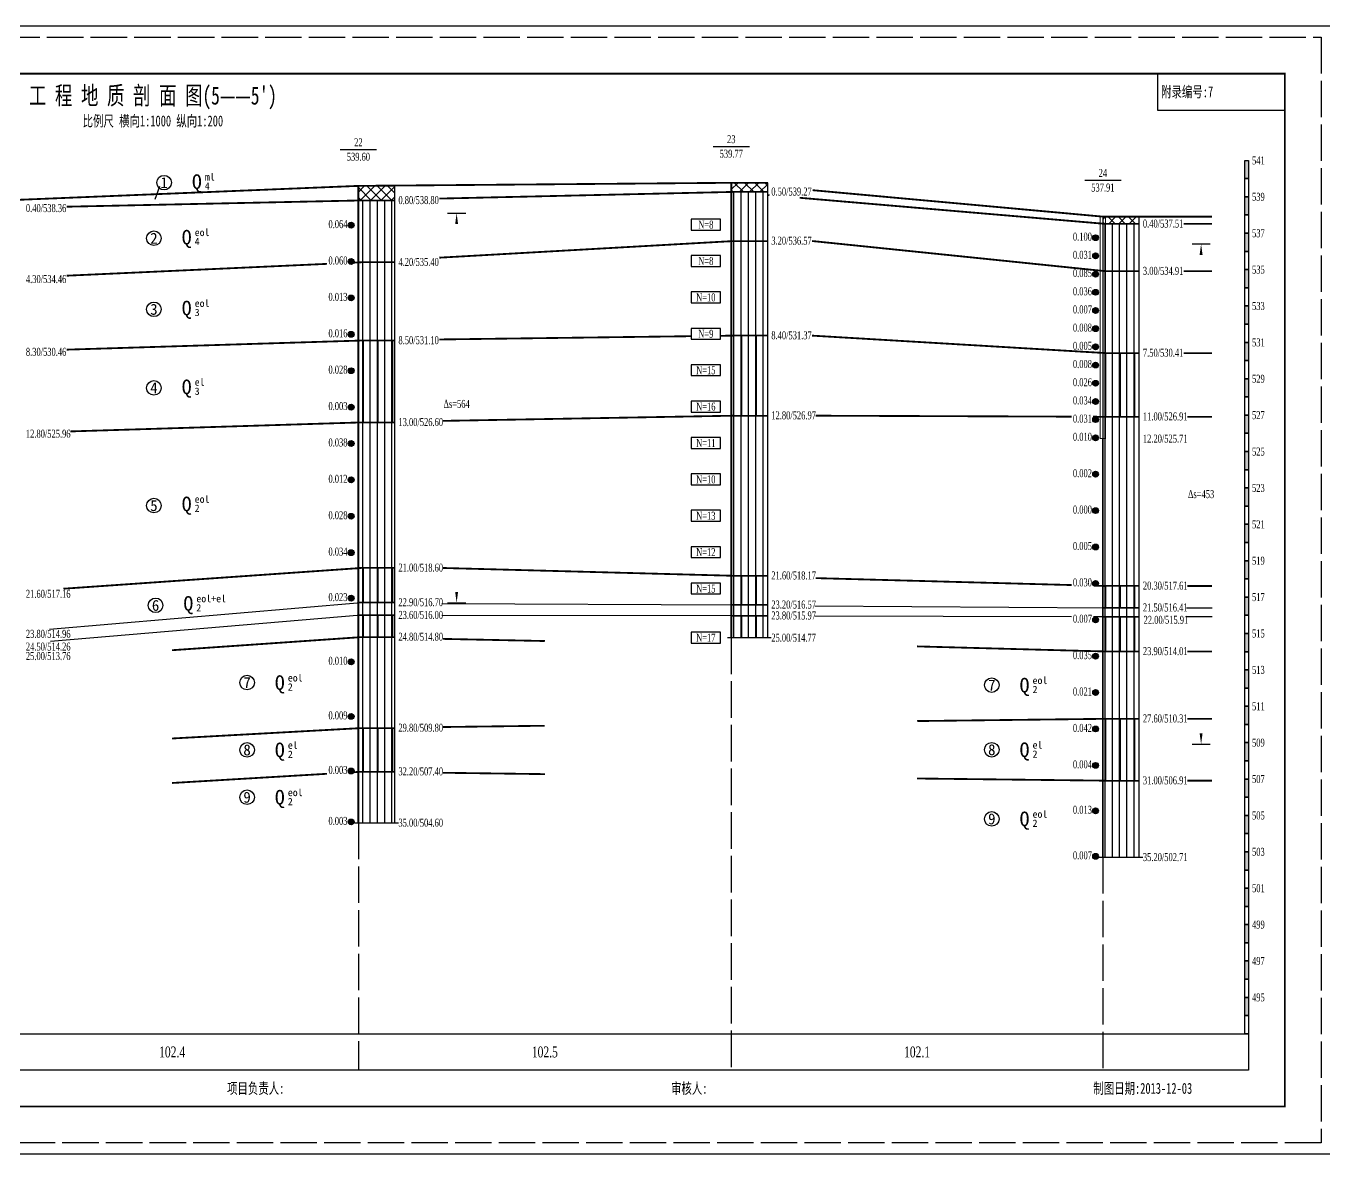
# Model space of a CAD drawing. Header units: millimetres. Extents: x -242 to 4355, y 2409 to 2741.
# Drawn here: x 2387.4 to 2744.2, y 2420 to 2730 of the extents above; entities that cross this region are included whole.
import ezdxf
from ezdxf.enums import TextEntityAlignment as Align

# ---------------------------------------------------------------- set-up
doc = ezdxf.new("R2010")
doc.units = ezdxf.units.MM
doc.linetypes.add('XX', pattern=[12, 10, -2])
doc.layers.add('MASKTEXT', color=7, linetype='Continuous')
doc.layers.add('黄土', color=52, linetype='Continuous')
doc.layers.add('打印边线框', color=3, linetype='Continuous', plot=False)
doc.styles.add('Dzcd', font='TIMES.TTF')
doc.styles.get("Standard").update_dxf_attribs({"font": 'SimSun.ttf'})
pattern_1 = [(45, (2161.1812, -11.947), (-1.4142136, 1.4142136), []), (315, (2161.1812, -11.947), (1.4142136, 1.4142136), [])]
pattern_2 = [(90, (0, 3.1), (-2, 1e-16), [])]
pattern_3 = [(90, (0, 3.1), (-2, 1e-16), []), (90, (0.1, 3.1), (-4, 2e-16), []), (90, (0.2, 3.1), (-4, 2e-16), [])]

# ---------------------------------------------------------------- blocks, each defined once
blk = doc.blocks.new('TL_YZY')
h = blk.add_hatch(color=256)
edge = h.paths.add_edge_path()
edge.add_arc((0, -0.79), 0.8, 0, 360)
blk.add_circle((0, -0.79), 0.8)
blk = doc.blocks.new('TL_BGN')
for p, q in [((0, -3), (0, 0)), ((0, 0), (-8, 0)), ((-8, 0), (-8, -3)), ((-8, -3), (0, -3))]:
    blk.add_line(p, q)

msp = doc.modelspace()

# ---------------------------------------------------------------- hatches: boundary and pattern name
for points in [[(2722.391, 2688.053), (2722.391, 2693.053), (2723.391, 2693.053), (2723.391, 2688.053)], [(2722.391, 2678.053), (2722.391, 2683.053), (2723.391, 2683.053), (2723.391, 2678.053)], [(2722.391, 2668.053), (2722.391, 2673.053), (2723.391, 2673.053), (2723.391, 2668.053)], [(2722.391, 2658.053), (2722.391, 2663.053), (2723.391, 2663.053), (2723.391, 2658.053)], [(2722.391, 2648.053), (2722.391, 2653.053), (2723.391, 2653.053), (2723.391, 2648.053)], [(2722.391, 2638.053), (2722.391, 2643.053), (2723.391, 2643.053), (2723.391, 2638.053)], [(2722.391, 2628.053), (2722.391, 2633.053), (2723.391, 2633.053), (2723.391, 2628.053)], [(2722.391, 2618.053), (2722.391, 2623.053), (2723.391, 2623.053), (2723.391, 2618.053)], [(2722.391, 2608.053), (2722.391, 2613.053), (2723.391, 2613.053), (2723.391, 2608.053)], [(2722.391, 2598.053), (2722.391, 2603.053), (2723.391, 2603.053), (2723.391, 2598.053)], [(2722.391, 2588.053), (2722.391, 2593.053), (2723.391, 2593.053), (2723.391, 2588.053)], [(2722.391, 2578.053), (2722.391, 2583.053), (2723.391, 2583.053), (2723.391, 2578.053)], [(2722.391, 2568.053), (2722.391, 2573.053), (2723.391, 2573.053), (2723.391, 2568.053)], [(2722.391, 2558.053), (2722.391, 2563.053), (2723.391, 2563.053), (2723.391, 2558.053)], [(2722.391, 2548.053), (2722.391, 2553.053), (2723.391, 2553.053), (2723.391, 2548.053)], [(2722.391, 2538.053), (2722.391, 2543.053), (2723.391, 2543.053), (2723.391, 2538.053)], [(2722.391, 2528.053), (2722.391, 2533.053), (2723.391, 2533.053), (2723.391, 2528.053)], [(2722.391, 2518.053), (2722.391, 2523.053), (2723.391, 2523.053), (2723.391, 2518.053)], [(2722.391, 2508.053), (2722.391, 2513.053), (2723.391, 2513.053), (2723.391, 2508.053)], [(2722.391, 2498.053), (2722.391, 2503.053), (2723.391, 2503.053), (2723.391, 2498.053)], [(2722.391, 2488.053), (2722.391, 2493.053), (2723.391, 2493.053), (2723.391, 2488.053)], [(2722.391, 2478.053), (2722.391, 2483.053), (2723.391, 2483.053), (2723.391, 2478.053)], [(2722.391, 2468.053), (2722.391, 2473.053), (2723.391, 2473.053), (2723.391, 2468.053)], [(2722.391, 2458.053), (2722.391, 2463.053), (2723.391, 2463.053), (2723.391, 2458.053)]]:
    msp.add_hatch(color=0).paths.add_polyline_path(points)
h = msp.add_hatch()
h.set_pattern_fill('素填土', color=0, scale=0.5, style=0)
h.set_pattern_definition(pattern_1)
h.paths.add_polyline_path([(2581.261, 2686.903), (2581.261, 2684.403), (2591.261, 2684.403), (2591.261, 2686.903)])
h = msp.add_hatch()
h.set_pattern_fill('素填土', color=0, scale=0.5, style=0)
h.set_pattern_definition(pattern_1)
h.paths.add_polyline_path([(2478.771, 2686.053), (2478.771, 2682.053), (2488.771, 2682.053), (2488.771, 2686.053)])
h = msp.add_hatch()
h.set_pattern_fill('素填土', color=0, scale=0.5, style=0)
h.set_pattern_definition(pattern_1)
h.paths.add_polyline_path([(2683.391, 2677.603), (2683.391, 2675.603), (2693.391, 2675.603), (2693.391, 2677.603)])
h = msp.add_hatch()
h.set_pattern_fill('古土壤', color=0, scale=0.5, style=0)
h.set_pattern_definition(pattern_3)
h.paths.add_polyline_path([(2581.261, 2644.903), (2581.261, 2622.903), (2591.261, 2622.903), (2591.261, 2644.903)])
h = msp.add_hatch()
h.set_pattern_fill('古土壤', color=0, scale=0.5, style=0)
h.set_pattern_definition(pattern_3)
h.paths.add_polyline_path([(2478.771, 2643.553), (2478.771, 2621.053), (2488.771, 2621.053), (2488.771, 2643.553)])
h = msp.add_hatch()
h.set_pattern_fill('古土壤', color=0, scale=0.5, style=0)
h.set_pattern_definition(pattern_3)
h.paths.add_polyline_path([(2683.391, 2640.103), (2683.391, 2622.603), (2693.391, 2622.603), (2693.391, 2640.103)])
h = msp.add_hatch()
h.set_pattern_fill('古土壤', color=0, scale=0.5, style=0)
h.set_pattern_definition(pattern_3)
h.paths.add_polyline_path([(2478.771, 2581.053), (2478.771, 2571.553), (2488.771, 2571.553), (2488.771, 2581.053)])
h = msp.add_hatch()
h.set_pattern_fill('古土壤', color=0, scale=0.5, style=0)
h.set_pattern_definition(pattern_3)
h.paths.add_polyline_path([(2581.261, 2578.903), (2581.261, 2570.903), (2591.261, 2570.903), (2591.261, 2578.903)])
h = msp.add_hatch()
h.set_pattern_fill('古土壤', color=0, scale=0.5, style=0)
h.set_pattern_definition(pattern_3)
h.paths.add_polyline_path([(2683.391, 2576.103), (2683.391, 2570.103), (2693.391, 2570.103), (2693.391, 2576.103)])
h = msp.add_hatch()
h.set_pattern_fill('古土壤', color=0, scale=0.5, style=0)
h.set_pattern_definition(pattern_3)
h.paths.add_polyline_path([(2478.771, 2568.053), (2478.771, 2562.053), (2488.771, 2562.053), (2488.771, 2568.053)])
h = msp.add_hatch()
h.set_pattern_fill('古土壤', color=0, scale=0.5, style=0)
h.set_pattern_definition(pattern_3)
h.paths.add_polyline_path([(2581.261, 2567.903), (2581.261, 2561.903), (2591.261, 2561.903), (2591.261, 2567.903)])
h = msp.add_hatch()
h.set_pattern_fill('古土壤', color=0, scale=0.5, style=0)
h.set_pattern_definition(pattern_3)
h.paths.add_polyline_path([(2683.391, 2567.603), (2683.391, 2558.103), (2693.391, 2558.103), (2693.391, 2567.603)])
h = msp.add_hatch()
h.set_pattern_fill('古土壤', color=0, scale=0.5, style=0)
h.set_pattern_definition(pattern_3)
h.paths.add_polyline_path([(2478.771, 2537.053), (2478.771, 2525.053), (2488.771, 2525.053), (2488.771, 2537.053)])
h = msp.add_hatch()
h.set_pattern_fill('古土壤', color=0, scale=0.5, style=0)
h.set_pattern_definition(pattern_3)
h.paths.add_polyline_path([(2683.391, 2539.603), (2683.391, 2522.603), (2693.391, 2522.603), (2693.391, 2539.603)])
at = {"layer": '黄土'}
h = msp.add_hatch(dxfattribs=at)
h.set_pattern_fill('黄土', color=0, scale=0.5, style=0)
h.set_pattern_definition(pattern_2)
h.paths.add_polyline_path([(2581.261, 2684.403), (2581.261, 2670.903), (2591.261, 2670.903), (2591.261, 2684.403)])
h = msp.add_hatch(dxfattribs=at)
h.set_pattern_fill('黄土', color=0, scale=0.5, style=0)
h.set_pattern_definition(pattern_2)
h.paths.add_polyline_path([(2478.771, 2682.053), (2478.771, 2665.053), (2488.771, 2665.053), (2488.771, 2682.053)])
h = msp.add_hatch(dxfattribs=at)
h.set_pattern_fill('黄土', color=0, scale=0.5, style=0)
h.set_pattern_definition(pattern_2)
h.paths.add_polyline_path([(2683.391, 2675.603), (2683.391, 2662.603), (2693.391, 2662.603), (2693.391, 2675.603)])
h = msp.add_hatch(dxfattribs=at)
h.set_pattern_fill('黄土', color=0, scale=0.5, style=0)
h.set_pattern_definition(pattern_2)
h.paths.add_polyline_path([(2581.261, 2670.903), (2581.261, 2644.903), (2591.261, 2644.903), (2591.261, 2670.903)])
h = msp.add_hatch(dxfattribs=at)
h.set_pattern_fill('黄土', color=0, scale=0.5, style=0)
h.set_pattern_definition(pattern_2)
h.paths.add_polyline_path([(2478.771, 2665.053), (2478.771, 2643.553), (2488.771, 2643.553), (2488.771, 2665.053)])
h = msp.add_hatch(dxfattribs=at)
h.set_pattern_fill('黄土', color=0, scale=0.5, style=0)
h.set_pattern_definition(pattern_2)
h.paths.add_polyline_path([(2683.391, 2662.603), (2683.391, 2640.103), (2693.391, 2640.103), (2693.391, 2662.603)])
h = msp.add_hatch(dxfattribs=at)
h.set_pattern_fill('黄土', color=0, scale=0.5, style=0)
h.set_pattern_definition(pattern_2)
h.paths.add_polyline_path([(2581.261, 2622.903), (2581.261, 2578.903), (2591.261, 2578.903), (2591.261, 2622.903)])
h = msp.add_hatch(dxfattribs=at)
h.set_pattern_fill('黄土', color=0, scale=0.5, style=0)
h.set_pattern_definition(pattern_2)
h.paths.add_polyline_path([(2683.391, 2622.603), (2683.391, 2576.103), (2693.391, 2576.103), (2693.391, 2622.603)])
h = msp.add_hatch(dxfattribs=at)
h.set_pattern_fill('黄土', color=0, scale=0.5, style=0)
h.set_pattern_definition(pattern_2)
h.paths.add_polyline_path([(2478.771, 2621.053), (2478.771, 2581.053), (2488.771, 2581.053), (2488.771, 2621.053)])
h = msp.add_hatch(dxfattribs=at)
h.set_pattern_fill('黄土', color=0, scale=0.5, style=0)
h.set_pattern_definition(pattern_2)
h.paths.add_polyline_path([(2478.771, 2571.553), (2478.771, 2568.053), (2488.771, 2568.053), (2488.771, 2571.553)])
h = msp.add_hatch(dxfattribs=at)
h.set_pattern_fill('黄土', color=0, scale=0.5, style=0)
h.set_pattern_definition(pattern_2)
h.paths.add_polyline_path([(2581.261, 2570.903), (2581.261, 2567.903), (2591.261, 2567.903), (2591.261, 2570.903)])
h = msp.add_hatch(dxfattribs=at)
h.set_pattern_fill('黄土', color=0, scale=0.5, style=0)
h.set_pattern_definition(pattern_2)
h.paths.add_polyline_path([(2683.391, 2570.103), (2683.391, 2567.603), (2693.391, 2567.603), (2693.391, 2570.103)])
h = msp.add_hatch(dxfattribs=at)
h.set_pattern_fill('黄土', color=0, scale=0.5, style=0)
h.set_pattern_definition(pattern_2)
h.paths.add_polyline_path([(2478.771, 2562.053), (2478.771, 2537.053), (2488.771, 2537.053), (2488.771, 2562.053)])
h = msp.add_hatch(dxfattribs=at)
h.set_pattern_fill('黄土', color=0, scale=0.5, style=0)
h.set_pattern_definition(pattern_2)
h.paths.add_polyline_path([(2683.391, 2558.103), (2683.391, 2539.603), (2693.391, 2539.603), (2693.391, 2558.103)])
h = msp.add_hatch(dxfattribs=at)
h.set_pattern_fill('黄土', color=0, scale=0.5, style=0)
h.set_pattern_definition(pattern_2)
h.paths.add_polyline_path([(2478.771, 2525.053), (2478.771, 2511.053), (2488.771, 2511.053), (2488.771, 2525.053)])
h = msp.add_hatch(dxfattribs=at)
h.set_pattern_fill('黄土', color=0, scale=0.5, style=0)
h.set_pattern_definition(pattern_2)
h.paths.add_polyline_path([(2683.391, 2522.603), (2683.391, 2501.603), (2693.391, 2501.603), (2693.391, 2522.603)])

# ---------------------------------------------------------------- linework, layer by layer
at = {"color": 0}
for p, q in [((2473.771, 2696.053), (2483.771, 2696.053)), ((2576.261, 2696.903), (2586.261, 2696.903)), ((2678.391, 2687.603), (2688.391, 2687.603)), ((2424.143, 2685.929), (2422.806, 2682.302)), ((2503.271, 2678.553), (2508.271, 2678.553)), ((2707.891, 2670.103), (2712.891, 2670.103)), ((2393.917, 2564.253), (2479.571, 2571.553)), ((2501.751, 2571.33), (2582.061, 2570.903)), ((2503.271, 2571.485), (2508.271, 2571.485)), ((2604.241, 2570.646), (2684.191, 2570.103)), ((2706.371, 2570.079), (2713.391, 2570.103)), ((2479.571, 2568.053), (2394.117, 2560.853)), ((2582.061, 2567.903), (2501.751, 2568.019)), ((2674.797, 2567.63), (2604.241, 2567.836)), ((2684.191, 2567.603), (2680.857, 2567.613)), ((2713.391, 2567.603), (2706.371, 2567.603)), ((2580.261, 2561.903), (2592.261, 2561.903)), ((2707.891, 2532.603), (2712.891, 2532.603)), ((2477.771, 2511.053), (2489.771, 2511.053)), ((2682.391, 2501.603), (2694.391, 2501.603))]:
    msp.add_line(p, q, dxfattribs=at)
at = {"color": 0, "linetype": 'XX'}
for p, q in [((2581.261, 2561.903), (2581.261, 2443.053)), ((2478.771, 2511.053), (2478.771, 2443.053)), ((2683.391, 2501.603), (2683.391, 2443.053))]:
    msp.add_line(p, q, dxfattribs=at)
at = {"color": 0, "const_width": 0.5}
msp.add_lwpolyline([(2111.181, 2433.053), (2111.181, 2716.903), (2733.391, 2716.903), (2733.391, 2433.053)], close=True, dxfattribs=at)
at = {"color": 0}
msp.add_lwpolyline([(2698.391, 2716.903), (2698.391, 2706.903), (2733.391, 2706.903)], dxfattribs=at)
for points in [[(2722.391, 2688.053), (2722.391, 2693.053), (2723.391, 2693.053), (2723.391, 2688.053)], [(2581.261, 2686.903), (2581.261, 2684.403), (2591.261, 2684.403), (2591.261, 2686.903)], [(2722.391, 2683.053), (2722.391, 2688.053), (2723.391, 2688.053), (2723.391, 2683.053)], [(2478.771, 2686.053), (2478.771, 2682.053), (2488.771, 2682.053), (2488.771, 2686.053)], [(2581.261, 2684.403), (2581.261, 2670.903), (2591.261, 2670.903), (2591.261, 2684.403)], [(2722.391, 2678.053), (2722.391, 2683.053), (2723.391, 2683.053), (2723.391, 2678.053)], [(2478.771, 2682.053), (2478.771, 2665.053), (2488.771, 2665.053), (2488.771, 2682.053)], [(2683.391, 2677.603), (2683.391, 2675.603), (2693.391, 2675.603), (2693.391, 2677.603)], [(2722.391, 2673.053), (2722.391, 2678.053), (2723.391, 2678.053), (2723.391, 2673.053)], [(2683.391, 2675.603), (2683.391, 2662.603), (2693.391, 2662.603), (2693.391, 2675.603)], [(2722.391, 2668.053), (2722.391, 2673.053), (2723.391, 2673.053), (2723.391, 2668.053)], [(2581.261, 2670.903), (2581.261, 2644.903), (2591.261, 2644.903), (2591.261, 2670.903)], [(2722.391, 2663.053), (2722.391, 2668.053), (2723.391, 2668.053), (2723.391, 2663.053)], [(2478.771, 2665.053), (2478.771, 2643.553), (2488.771, 2643.553), (2488.771, 2665.053)], [(2683.391, 2662.603), (2683.391, 2640.103), (2693.391, 2640.103), (2693.391, 2662.603)], [(2722.391, 2658.053), (2722.391, 2663.053), (2723.391, 2663.053), (2723.391, 2658.053)], [(2722.391, 2653.053), (2722.391, 2658.053), (2723.391, 2658.053), (2723.391, 2653.053)], [(2722.391, 2648.053), (2722.391, 2653.053), (2723.391, 2653.053), (2723.391, 2648.053)], [(2722.391, 2643.053), (2722.391, 2648.053), (2723.391, 2648.053), (2723.391, 2643.053)], [(2581.261, 2644.903), (2581.261, 2622.903), (2591.261, 2622.903), (2591.261, 2644.903)], [(2478.771, 2643.553), (2478.771, 2621.053), (2488.771, 2621.053), (2488.771, 2643.553)], [(2722.391, 2638.053), (2722.391, 2643.053), (2723.391, 2643.053), (2723.391, 2638.053)], [(2683.391, 2640.103), (2683.391, 2622.603), (2693.391, 2622.603), (2693.391, 2640.103)], [(2722.391, 2633.053), (2722.391, 2638.053), (2723.391, 2638.053), (2723.391, 2633.053)], [(2722.391, 2628.053), (2722.391, 2633.053), (2723.391, 2633.053), (2723.391, 2628.053)], [(2722.391, 2623.053), (2722.391, 2628.053), (2723.391, 2628.053), (2723.391, 2623.053)], [(2581.261, 2622.903), (2581.261, 2578.903), (2591.261, 2578.903), (2591.261, 2622.903)], [(2683.391, 2622.603), (2683.391, 2576.103), (2693.391, 2576.103), (2693.391, 2622.603)], [(2722.391, 2618.053), (2722.391, 2623.053), (2723.391, 2623.053), (2723.391, 2618.053)], [(2478.771, 2621.053), (2478.771, 2581.053), (2488.771, 2581.053), (2488.771, 2621.053)], [(2722.391, 2613.053), (2722.391, 2618.053), (2723.391, 2618.053), (2723.391, 2613.053)], [(2722.391, 2608.053), (2722.391, 2613.053), (2723.391, 2613.053), (2723.391, 2608.053)], [(2722.391, 2603.053), (2722.391, 2608.053), (2723.391, 2608.053), (2723.391, 2603.053)], [(2722.391, 2598.053), (2722.391, 2603.053), (2723.391, 2603.053), (2723.391, 2598.053)], [(2722.391, 2593.053), (2722.391, 2598.053), (2723.391, 2598.053), (2723.391, 2593.053)], [(2722.391, 2588.053), (2722.391, 2593.053), (2723.391, 2593.053), (2723.391, 2588.053)], [(2722.391, 2583.053), (2722.391, 2588.053), (2723.391, 2588.053), (2723.391, 2583.053)], [(2722.391, 2578.053), (2722.391, 2583.053), (2723.391, 2583.053), (2723.391, 2578.053)], [(2478.771, 2581.053), (2478.771, 2571.553), (2488.771, 2571.553), (2488.771, 2581.053)], [(2581.261, 2578.903), (2581.261, 2570.903), (2591.261, 2570.903), (2591.261, 2578.903)], [(2683.391, 2576.103), (2683.391, 2570.103), (2693.391, 2570.103), (2693.391, 2576.103)], [(2722.391, 2573.053), (2722.391, 2578.053), (2723.391, 2578.053), (2723.391, 2573.053)], [(2722.391, 2568.053), (2722.391, 2573.053), (2723.391, 2573.053), (2723.391, 2568.053)], [(2478.771, 2571.553), (2478.771, 2568.053), (2488.771, 2568.053), (2488.771, 2571.553)], [(2581.261, 2570.903), (2581.261, 2567.903), (2591.261, 2567.903), (2591.261, 2570.903)], [(2683.391, 2570.103), (2683.391, 2567.603), (2693.391, 2567.603), (2693.391, 2570.103)], [(2478.771, 2568.053), (2478.771, 2562.053), (2488.771, 2562.053), (2488.771, 2568.053)], [(2581.261, 2567.903), (2581.261, 2561.903), (2591.261, 2561.903), (2591.261, 2567.903)], [(2683.391, 2567.603), (2683.391, 2558.103), (2693.391, 2558.103), (2693.391, 2567.603)], [(2722.391, 2563.053), (2722.391, 2568.053), (2723.391, 2568.053), (2723.391, 2563.053)], [(2478.771, 2562.053), (2478.771, 2537.053), (2488.771, 2537.053), (2488.771, 2562.053)], [(2722.391, 2558.053), (2722.391, 2563.053), (2723.391, 2563.053), (2723.391, 2558.053)], [(2683.391, 2558.103), (2683.391, 2539.603), (2693.391, 2539.603), (2693.391, 2558.103)], [(2722.391, 2553.053), (2722.391, 2558.053), (2723.391, 2558.053), (2723.391, 2553.053)], [(2722.391, 2548.053), (2722.391, 2553.053), (2723.391, 2553.053), (2723.391, 2548.053)], [(2722.391, 2543.053), (2722.391, 2548.053), (2723.391, 2548.053), (2723.391, 2543.053)], [(2722.391, 2538.053), (2722.391, 2543.053), (2723.391, 2543.053), (2723.391, 2538.053)], [(2478.771, 2537.053), (2478.771, 2525.053), (2488.771, 2525.053), (2488.771, 2537.053)], [(2683.391, 2539.603), (2683.391, 2522.603), (2693.391, 2522.603), (2693.391, 2539.603)], [(2722.391, 2533.053), (2722.391, 2538.053), (2723.391, 2538.053), (2723.391, 2533.053)], [(2722.391, 2528.053), (2722.391, 2533.053), (2723.391, 2533.053), (2723.391, 2528.053)], [(2722.391, 2523.053), (2722.391, 2528.053), (2723.391, 2528.053), (2723.391, 2523.053)], [(2478.771, 2525.053), (2478.771, 2511.053), (2488.771, 2511.053), (2488.771, 2525.053)], [(2683.391, 2522.603), (2683.391, 2501.603), (2693.391, 2501.603), (2693.391, 2522.603)], [(2722.391, 2518.053), (2722.391, 2523.053), (2723.391, 2523.053), (2723.391, 2518.053)], [(2722.391, 2513.053), (2722.391, 2518.053), (2723.391, 2518.053), (2723.391, 2513.053)], [(2722.391, 2508.053), (2722.391, 2513.053), (2723.391, 2513.053), (2723.391, 2508.053)], [(2722.391, 2503.053), (2722.391, 2508.053), (2723.391, 2508.053), (2723.391, 2503.053)], [(2722.391, 2498.053), (2722.391, 2503.053), (2723.391, 2503.053), (2723.391, 2498.053)], [(2722.391, 2493.053), (2722.391, 2498.053), (2723.391, 2498.053), (2723.391, 2493.053)], [(2722.391, 2488.053), (2722.391, 2493.053), (2723.391, 2493.053), (2723.391, 2488.053)], [(2722.391, 2483.053), (2722.391, 2488.053), (2723.391, 2488.053), (2723.391, 2483.053)], [(2722.391, 2478.053), (2722.391, 2483.053), (2723.391, 2483.053), (2723.391, 2478.053)], [(2722.391, 2473.053), (2722.391, 2478.053), (2723.391, 2478.053), (2723.391, 2473.053)], [(2722.391, 2468.053), (2722.391, 2473.053), (2723.391, 2473.053), (2723.391, 2468.053)], [(2722.391, 2463.053), (2722.391, 2468.053), (2723.391, 2468.053), (2723.391, 2463.053)], [(2722.391, 2458.053), (2722.391, 2463.053), (2723.391, 2463.053), (2723.391, 2458.053)], [(2722.391, 2453.053), (2722.391, 2458.053), (2723.391, 2458.053), (2723.391, 2453.053)], [(2121.181, 2453.053), (2723.391, 2453.053), (2723.391, 2443.053), (2121.181, 2443.053)]]:
    msp.add_lwpolyline(points, close=True, dxfattribs=at)
at = {"color": 0, "const_width": 0.5}
for points in [[(2131.181, 2653.753), (2161.181, 2653.753), (2188.619, 2655.878), (2216.056, 2658.003), (2243.494, 2660.128), (2270.931, 2662.253), (2297.294, 2667.153), (2323.656, 2672.053), (2350.019, 2676.953), (2376.381, 2681.853), (2401.979, 2682.903), (2427.576, 2683.953), (2453.174, 2685.003), (2478.771, 2686.053), (2504.394, 2686.265), (2530.016, 2686.478), (2555.639, 2686.69), (2581.261, 2686.903), (2591.261, 2686.903)], [(2500.986, 2682.562), (2582.061, 2684.403)], [(2591.261, 2683.532), (2591.768, 2683.488)], [(2600.029, 2682.784), (2684.191, 2675.603)], [(2603.599, 2684.869), (2606.794, 2684.578), (2632.326, 2682.253), (2657.859, 2679.928), (2683.391, 2677.603), (2713.391, 2677.603)], [(2398.596, 2680.331), (2479.571, 2682.053)], [(2705.606, 2675.603), (2713.391, 2675.603)], [(2500.986, 2666.321), (2582.061, 2670.903)], [(2603.476, 2670.903), (2684.191, 2662.603)], [(2476.25, 2664.902), (2479.571, 2665.053)], [(2398.596, 2661.373), (2470.177, 2664.626)], [(2705.606, 2662.603), (2713.391, 2662.603)], [(2398.596, 2641.048), (2479.571, 2643.553)], [(2500.986, 2643.846), (2570.471, 2644.752)], [(2578.263, 2644.853), (2582.061, 2644.903)], [(2603.476, 2644.903), (2684.191, 2640.103)], [(2705.606, 2640.103), (2713.391, 2640.103)], [(2502.001, 2621.473), (2582.061, 2622.903)], [(2604.491, 2622.903), (2674.797, 2622.638)], [(2680.673, 2622.616), (2684.191, 2622.603)], [(2706.621, 2622.603), (2713.391, 2622.603)], [(2399.611, 2618.58), (2479.571, 2621.053)], [(2397.718, 2575.353), (2479.571, 2581.053)], [(2502.001, 2581.053), (2582.061, 2578.903)], [(2604.491, 2578.266), (2674.797, 2576.358)], [(2680.872, 2576.193), (2684.191, 2576.103)], [(2706.621, 2576.103), (2713.391, 2576.103)], [(2427.576, 2558.454), (2479.571, 2562.053)], [(2502.001, 2561.565), (2530.016, 2560.977)], [(2632.326, 2559.502), (2684.191, 2558.103)], [(2706.621, 2558.103), (2713.391, 2558.103)], [(2427.536, 2534.192), (2479.571, 2537.053)], [(2501.991, 2537.345), (2529.995, 2537.697)], [(2632.352, 2538.983), (2684.191, 2539.603)], [(2706.621, 2539.603), (2713.391, 2539.603)], [(2427.579, 2521.965), (2470.177, 2524.495)], [(2476.142, 2524.849), (2479.571, 2525.053)], [(2502.004, 2524.776), (2530.021, 2524.398)], [(2632.317, 2523.2), (2684.191, 2522.603)], [(2706.621, 2522.603), (2713.391, 2522.603)]]:
    msp.add_lwpolyline(points, dxfattribs=at)
at = {"color": 0}
for points in [[(2581.261, 2686.903, 0.5, 0.5, 0), (2581.261, 2561.903, 0, 0, 0)], [(2478.771, 2686.053, 0.5, 0.5, 0), (2478.771, 2511.053, 0, 0, 0)], [(2505.771, 2627.852, 0, 0, 0), (2505.771, 2678.553, 0, 0.8, 0), (2505.771, 2675.553, 0, 0, 0)], [(2682.641, 2677.603, 0.3, 0.3, 0), (2682.641, 2616.603, 0.3, 0.3, 0), (2684.141, 2616.603, 0.3, 0.3, 0), (2684.141, 2677.603, 0, 0, 0)], [(2710.391, 2602.853, 0, 0, 0), (2710.391, 2670.103, 0, 0.8, 0), (2710.391, 2667.103, 0, 0, 0)], [(2505.771, 2625.105, 0, 0, 0), (2505.771, 2571.485, 0, 0.8, 0), (2505.771, 2574.485, 0, 0, 0)], [(2683.391, 2616.603, 0.5, 0.5, 0), (2683.391, 2501.603, 0, 0, 0)], [(2710.391, 2599.853, 0, 0, 0), (2710.391, 2532.603, 0, 0.8, 0), (2710.391, 2535.603, 0, 0, 0)]]:
    msp.add_lwpolyline(points, format="xyseb", dxfattribs=at)
for centre in [(2425.379, 2686.942), (2422.576, 2671.659), (2422.576, 2652.135), (2422.576, 2630.547), (2422.576, 2598.199), (2423.034, 2570.779), (2448.174, 2549.553), (2652.859, 2548.853), (2652.859, 2531.103), (2448.174, 2531.053), (2448.174, 2518.053), (2652.859, 2512.103)]:
    msp.add_circle(centre, 2, dxfattribs=at)
at = {"layer": '打印边线框'}
msp.add_lwpolyline([(-80, 2420), (-80, 2730), (4354.562, 2730), (4354.562, 2420), (-80, 2420)], dxfattribs=at)
at = {"layer": '打印边线框', "color": 3, "linetype": 'XX'}
msp.add_lwpolyline([(2081.181, 2423.053), (2081.181, 2726.903), (2743.391, 2726.903), (2743.391, 2423.053)], close=True, dxfattribs=at)

# ---------------------------------------------------------------- block references
at = {"color": 0}
for name, p in [('TL_YZY', (2476.771, 2676.053)), ('TL_BGN', (2578.261, 2676.903)), ('TL_YZY', (2681.391, 2672.603)), ('TL_YZY', (2476.771, 2666.053)), ('TL_BGN', (2578.261, 2666.903)), ('TL_YZY', (2681.391, 2667.603)), ('TL_YZY', (2681.391, 2662.603)), ('TL_YZY', (2476.771, 2656.053)), ('TL_BGN', (2578.261, 2656.903)), ('TL_YZY', (2681.391, 2657.603)), ('TL_YZY', (2681.391, 2652.603)), ('TL_YZY', (2681.391, 2647.603)), ('TL_YZY', (2476.771, 2646.053)), ('TL_BGN', (2578.261, 2646.903)), ('TL_YZY', (2681.391, 2642.603)), ('TL_BGN', (2578.261, 2636.903)), ('TL_YZY', (2681.391, 2637.603)), ('TL_YZY', (2476.771, 2636.053)), ('TL_YZY', (2681.391, 2632.603)), ('TL_YZY', (2476.771, 2626.053)), ('TL_BGN', (2578.261, 2626.903)), ('TL_YZY', (2681.391, 2627.603)), ('TL_YZY', (2681.391, 2622.603)), ('TL_YZY', (2476.771, 2616.053)), ('TL_BGN', (2578.261, 2616.903)), ('TL_YZY', (2681.391, 2617.603)), ('TL_YZY', (2476.771, 2606.053)), ('TL_BGN', (2578.261, 2606.903)), ('TL_YZY', (2681.391, 2607.603)), ('TL_YZY', (2681.391, 2597.603)), ('TL_YZY', (2476.771, 2596.053)), ('TL_BGN', (2578.261, 2596.903)), ('TL_BGN', (2578.261, 2586.903)), ('TL_YZY', (2681.391, 2587.603)), ('TL_YZY', (2476.771, 2586.053)), ('TL_BGN', (2578.261, 2576.903)), ('TL_YZY', (2681.391, 2577.603)), ('TL_YZY', (2476.771, 2573.553)), ('TL_YZY', (2681.391, 2567.603)), ('TL_BGN', (2578.261, 2563.403)), ('TL_YZY', (2476.771, 2556.053)), ('TL_YZY', (2681.391, 2557.603)), ('TL_YZY', (2681.391, 2547.603)), ('TL_YZY', (2476.771, 2541.053)), ('TL_YZY', (2681.391, 2537.603)), ('TL_YZY', (2476.771, 2526.053)), ('TL_YZY', (2681.391, 2527.603)), ('TL_YZY', (2476.771, 2512.053)), ('TL_YZY', (2681.391, 2515.103)), ('TL_YZY', (2681.391, 2502.603))]:
    msp.add_blockref(name, p, dxfattribs=at)

# ---------------------------------------------------------------- texts
at = {"color": 0, "width": 0.7}
for s, height, p in [("工 程 地 质 剖 面 图(5——5')", 5, (2422.286, 2710.903)), ('比例尺 横向1:1000 纵向1:200', 3, (2422.286, 2703.903))]:
    msp.add_text(s, height=height, dxfattribs=at).set_placement(p, align=Align.MIDDLE_CENTER)
for s, p in [('附录编号:7', (2699.391, 2711.903)), ('项目负责人:', (2442.674, 2438.053)), ('审核人:', (2564.695, 2438.053)), ('制图日期:2013-12-03', (2680.766, 2438.053))]:
    msp.add_text(s, height=3, dxfattribs=at).set_placement(p, align=Align.MIDDLE_LEFT)
at = {"color": 0, "style": 'Dzcd', "width": 0.7}
for s, height, p in [('22', 2.2, (2478.771, 2698.053)), ('23', 2.2, (2581.261, 2698.903)), ('539.60', 2.2, (2478.771, 2694.053)), ('539.77', 2.2, (2581.261, 2694.903)), ('24', 2.2, (2683.391, 2689.603)), ('537.91', 2.2, (2683.391, 2685.603)), ('102.4', 3, (2427.576, 2448.053)), ('102.5', 3, (2530.016, 2448.053)), ('102.1', 3, (2632.326, 2448.053))]:
    msp.add_text(s, height=height, dxfattribs=at).set_placement(p, align=Align.MIDDLE_CENTER)
for s, p in [('541', (2724.391, 2693.053)), ('539', (2724.391, 2683.053)), ('537', (2724.391, 2673.053)), ('535', (2724.391, 2663.053)), ('533', (2724.391, 2653.053)), ('531', (2724.391, 2643.053)), ('529', (2724.391, 2633.053)), ('527', (2724.391, 2623.053)), ('12.20/525.71', (2694.391, 2616.603)), ('525', (2724.391, 2613.053)), ('523', (2724.391, 2603.053)), ('521', (2724.391, 2593.053)), ('519', (2724.391, 2583.053)), ('517', (2724.391, 2573.053)), ('25.00/514.77', (2592.261, 2561.903)), ('515', (2724.391, 2563.053)), ('25.00/513.76', (2387.381, 2556.853)), ('513', (2724.391, 2553.053)), ('511', (2724.391, 2543.053)), ('509', (2724.391, 2533.053)), ('507', (2724.391, 2523.053)), ('35.00/504.60', (2489.771, 2511.053)), ('505', (2724.391, 2513.053)), ('35.20/502.71', (2694.391, 2501.603)), ('503', (2724.391, 2503.053)), ('501', (2724.391, 2493.053)), ('499', (2724.391, 2483.053)), ('497', (2724.391, 2473.053)), ('495', (2724.391, 2463.053))]:
    msp.add_text(s, height=2.2, dxfattribs=at).set_placement(p, align=Align.MIDDLE_LEFT)
at = {"color": 0}
for s, p in [('1', (2425.379, 2686.942)), ('2', (2422.576, 2671.659)), ('3', (2422.576, 2652.135)), ('4', (2422.576, 2630.547)), ('5', (2422.576, 2598.199)), ('6', (2423.034, 2570.779)), ('7', (2448.174, 2549.553)), ('7', (2652.859, 2548.853)), ('8', (2448.174, 2531.053)), ('8', (2652.859, 2531.103)), ('9', (2448.174, 2518.053)), ('9', (2652.859, 2512.103))]:
    msp.add_text(s, height=3, dxfattribs=at).set_placement(p, align=Align.MIDDLE_CENTER)
at = {"layer": 'MASKTEXT', "color": 0}
for p in [(2434.379, 2687.223), (2431.576, 2671.963), (2431.576, 2652.482), (2431.576, 2630.828), (2431.576, 2598.656), (2432.034, 2571.324), (2457.174, 2549.553), (2661.859, 2548.853), (2457.174, 2531.053), (2661.859, 2531.103), (2457.174, 2518.053), (2661.859, 2512.103)]:
    msp.add_text('Q', height=4, dxfattribs=at).set_placement(p, align=Align.MIDDLE_CENTER)
for s, p in [('4', (2436.579, 2685.023)), ('ml', (2436.579, 2687.523)), ('eol', (2433.776, 2672.263)), ('4', (2433.776, 2669.763)), ('eol', (2433.776, 2652.782)), ('3', (2433.776, 2650.282)), ('el', (2433.776, 2631.128)), ('3', (2433.776, 2628.628)), ('eol', (2433.776, 2598.956)), ('2', (2433.776, 2596.456)), ('eol+el', (2434.234, 2571.624)), ('2', (2434.234, 2569.124)), ('eol', (2459.374, 2549.853)), ('eol', (2664.059, 2549.153)), ('2', (2459.374, 2547.353)), ('2', (2664.059, 2546.653)), ('el', (2459.374, 2531.353)), ('el', (2664.059, 2531.403)), ('2', (2459.374, 2528.853)), ('2', (2664.059, 2528.903)), ('eol', (2459.374, 2518.353)), ('2', (2459.374, 2515.853)), ('2', (2664.059, 2509.903)), ('eol', (2664.059, 2512.403))]:
    msp.add_text(s, height=2, dxfattribs=at).set_placement(p)
at = {"layer": 'MASKTEXT', "color": 0, "style": 'Dzcd', "width": 0.7}
for s, p in [('0.80/538.80', (2489.771, 2681.053)), ('0.50/539.27', (2592.261, 2683.403)), ('0.40/538.36', (2387.381, 2678.853)), ('0.40/537.51', (2694.391, 2674.603)), ('3.20/536.57', (2592.261, 2669.903)), ('4.20/535.40', (2489.771, 2664.053)), ('4.30/534.46', (2387.381, 2659.353)), ('3.00/534.91', (2694.391, 2661.603)), ('8.50/531.10', (2489.771, 2642.553)), ('8.40/531.37', (2592.261, 2643.903)), ('8.30/530.46', (2387.381, 2639.353)), ('7.50/530.41', (2694.391, 2639.103)), ('12.80/526.97', (2592.261, 2621.903)), ('11.00/526.91', (2694.391, 2621.603)), ('12.80/525.96', (2387.381, 2616.853)), ('13.00/526.60', (2489.771, 2620.053)), ('21.00/518.60', (2489.771, 2580.053)), ('21.60/518.17', (2592.261, 2577.903)), ('20.30/517.61', (2694.391, 2575.103)), ('21.60/517.16', (2387.381, 2572.853)), ('22.90/516.70', (2489.771, 2570.553)), ('23.60/516.00', (2489.771, 2567.053)), ('23.20/516.57', (2592.261, 2569.903)), ('23.80/515.97', (2592.261, 2566.903)), ('21.50/516.41', (2694.391, 2569.103)), ('22.00/515.91', (2694.585, 2565.706)), ('23.80/514.96', (2387.381, 2561.853)), ('24.80/514.80', (2489.771, 2561.053)), ('24.50/514.26', (2387.381, 2558.353)), ('23.90/514.01', (2694.391, 2557.103)), ('27.60/510.31', (2694.391, 2538.603)), ('29.80/509.80', (2489.771, 2536.053)), ('32.20/507.40', (2489.771, 2524.053)), ('31.00/506.91', (2694.391, 2521.603))]:
    msp.add_text(s, height=2.2, dxfattribs=at).set_placement(p)
at = {"layer": 'MASKTEXT', "style": 'Dzcd', "width": 0.7}
for s, p in [('0.064', (2475.771, 2674.453)), ('0.100', (2680.391, 2671.003)), ('0.060', (2475.771, 2664.453)), ('0.031', (2680.391, 2666.003)), ('0.085', (2680.391, 2661.003)), ('0.036', (2680.391, 2656.003)), ('0.013', (2475.771, 2654.453)), ('0.007', (2680.391, 2651.003)), ('0.008', (2680.391, 2646.003)), ('0.016', (2475.771, 2644.453)), ('0.005', (2680.391, 2641.003)), ('0.028', (2475.771, 2634.453)), ('0.008', (2680.391, 2636.003)), ('0.026', (2680.391, 2631.003)), ('0.003', (2475.771, 2624.453)), ('0.034', (2680.391, 2626.003)), ('0.031', (2680.391, 2621.003)), ('0.038', (2475.771, 2614.453)), ('0.010', (2680.391, 2616.003)), ('0.002', (2680.391, 2606.003)), ('0.012', (2475.771, 2604.453)), ('0.000', (2680.391, 2596.003)), ('0.028', (2475.771, 2594.453)), ('0.034', (2475.771, 2584.453)), ('0.005', (2680.391, 2586.003)), ('0.030', (2680.391, 2576.003)), ('0.023', (2475.771, 2571.953)), ('0.007', (2680.391, 2566.003)), ('0.035', (2680.391, 2556.003)), ('0.010', (2475.771, 2554.453)), ('0.021', (2680.391, 2546.003)), ('0.009', (2475.771, 2539.453)), ('0.042', (2680.391, 2536.003)), ('0.003', (2475.771, 2524.453)), ('0.004', (2680.391, 2526.003)), ('0.013', (2680.391, 2513.503)), ('0.003', (2475.771, 2510.453)), ('0.007', (2680.391, 2501.003))]:
    msp.add_text(s, height=2.2, dxfattribs=at).set_placement(p, align=Align.RIGHT)
at = {"layer": 'MASKTEXT', "color": 0, "style": 'Dzcd', "width": 0.7}
for s, p in [('N=8', (2574.261, 2675.403)), ('N=8', (2574.261, 2665.403)), ('N=10', (2574.261, 2655.403)), ('N=9', (2574.261, 2645.403)), ('N=15', (2574.261, 2635.403)), ('Δs=564', (2505.771, 2626.143)), ('N=16', (2574.261, 2625.403)), ('N=11', (2574.261, 2615.403)), ('N=10', (2574.261, 2605.403)), ('Δs=453', (2710.391, 2601.353)), ('N=13', (2574.261, 2595.403)), ('N=12', (2574.261, 2585.403)), ('N=15', (2574.261, 2575.403)), ('N=17', (2574.261, 2561.903))]:
    msp.add_text(s, height=2.2, dxfattribs=at).set_placement(p, align=Align.MIDDLE_CENTER)

doc.saveas('drawing.dxf')
